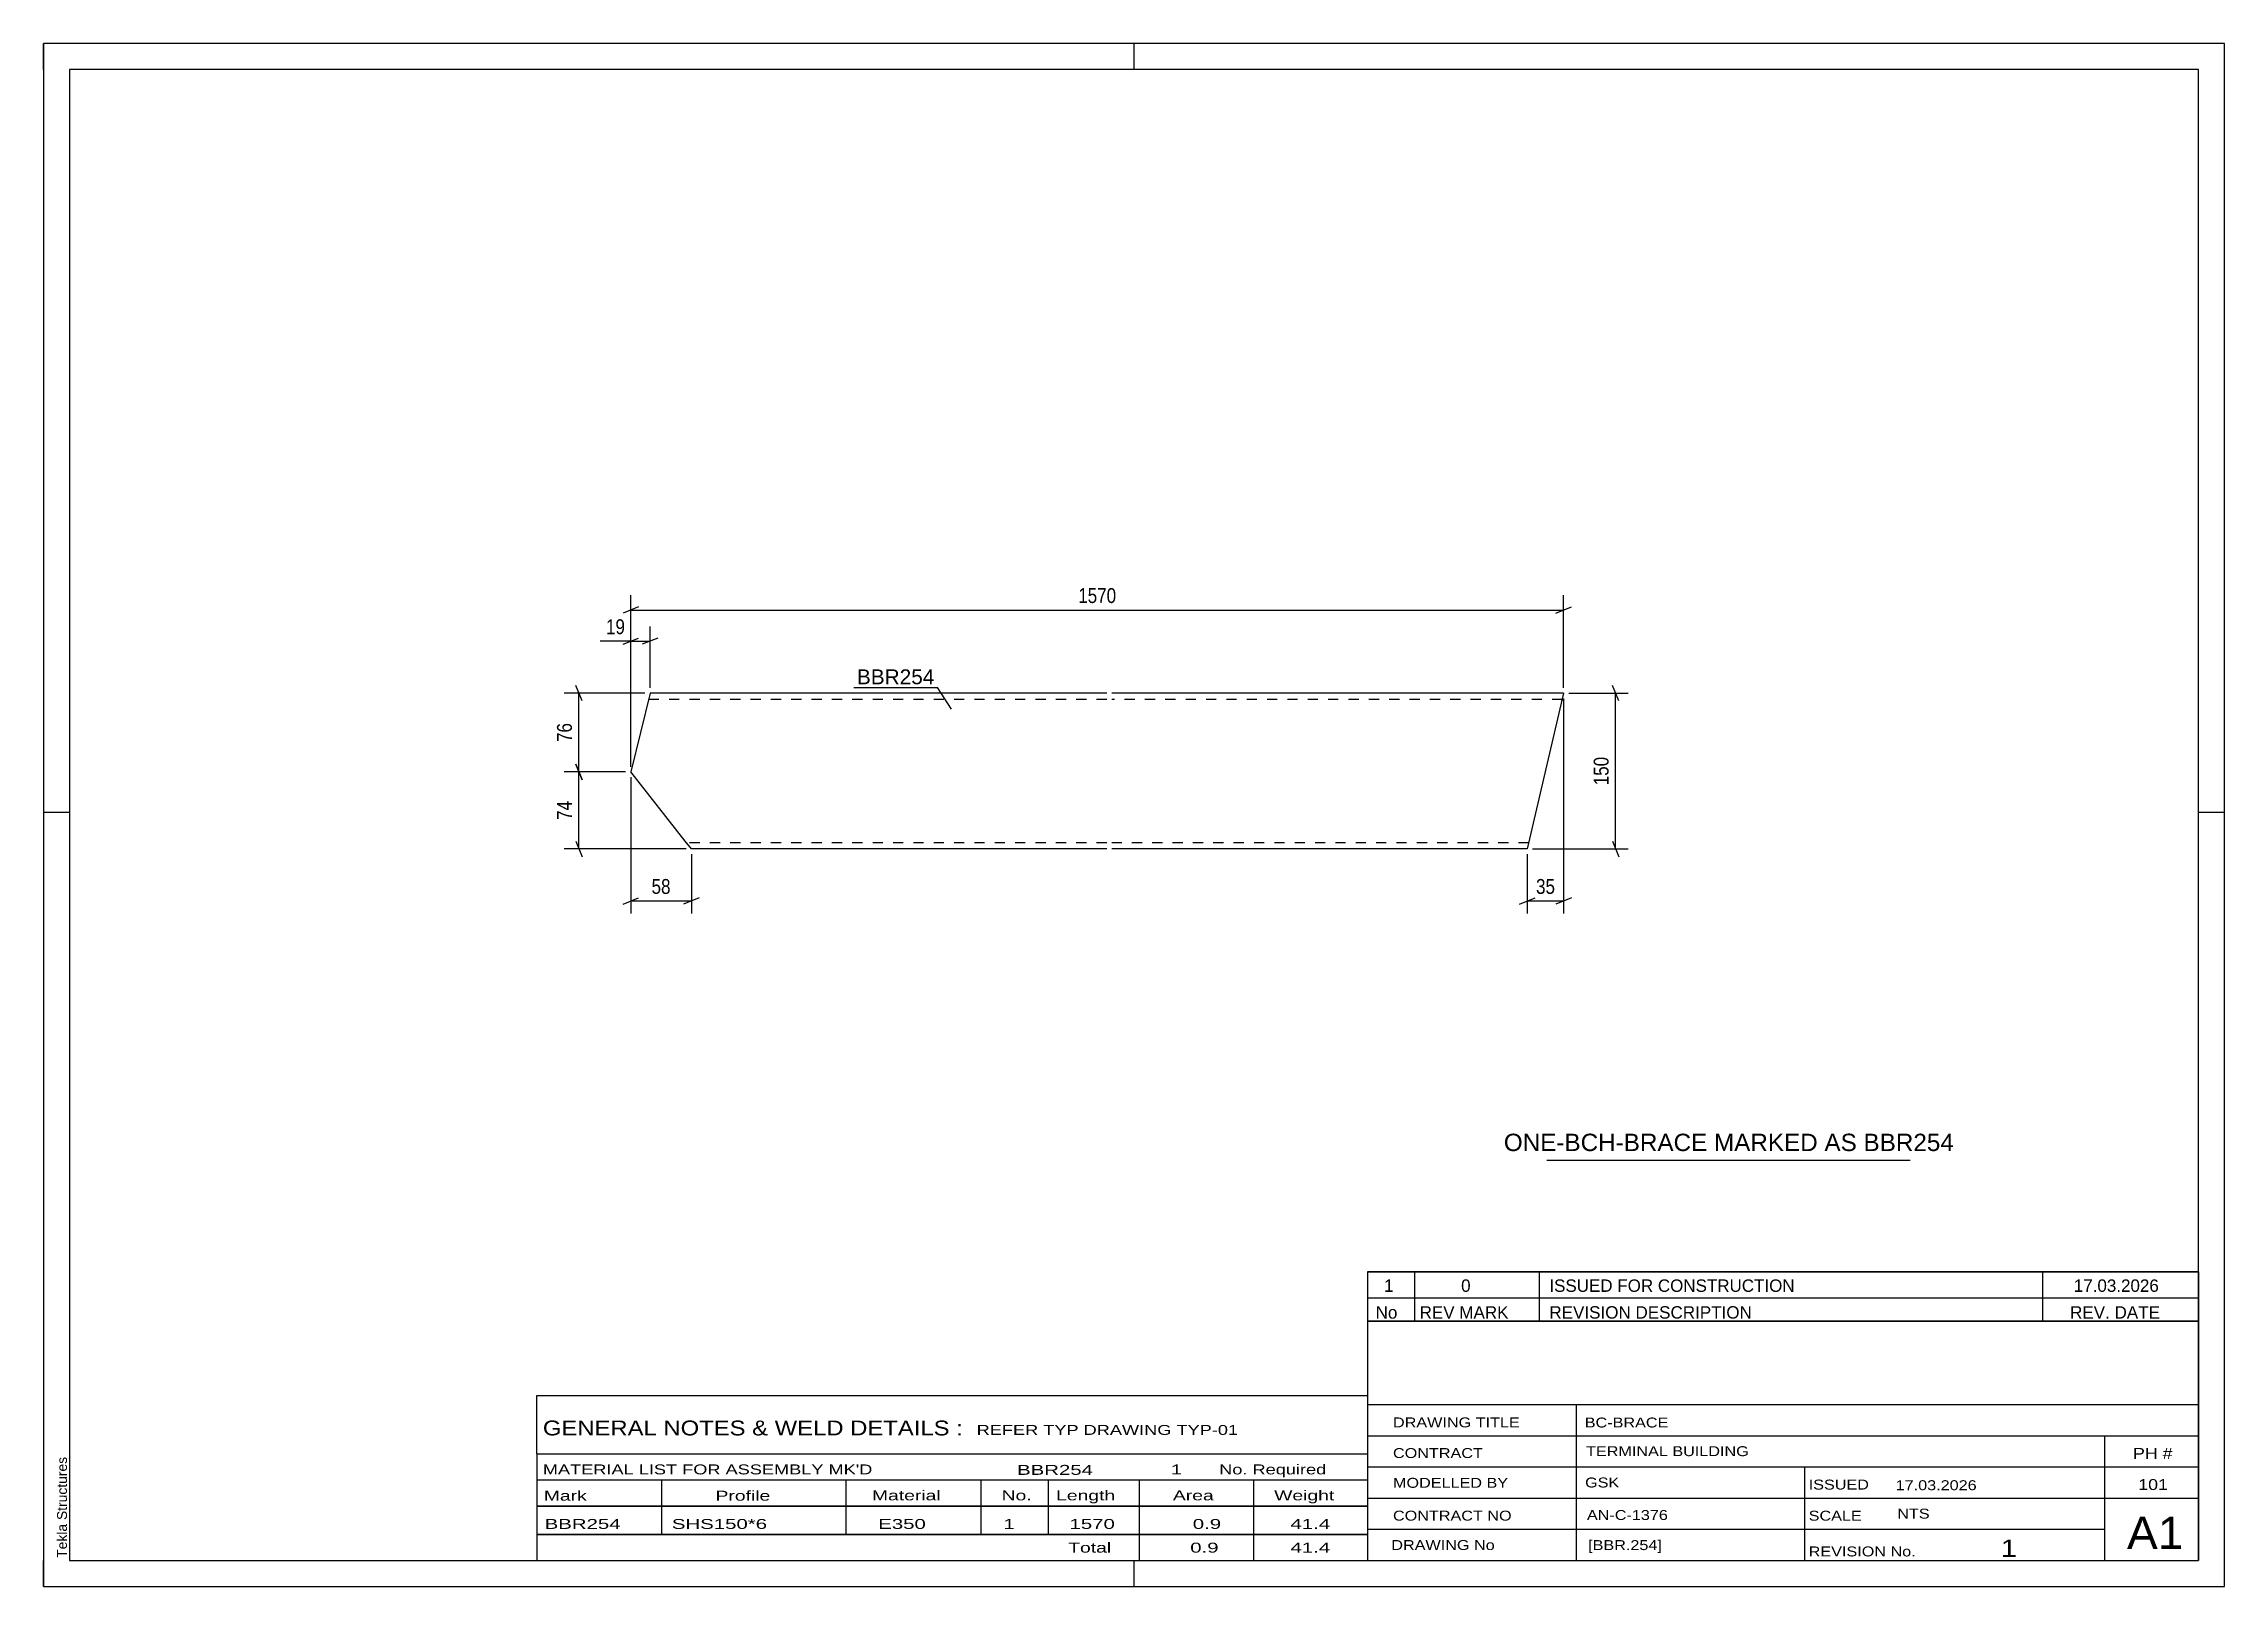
# Model space of a CAD drawing. Header units: millimetres. Extents: x 0 to 420, y 0 to 297.
import ezdxf

# ---------------------------------------------------------------- set-up
doc = ezdxf.new("R2010")
doc.units = ezdxf.units.MM
doc.linetypes.add('DXK_LINE_DOT2', pattern=[3.9198, 1.9599, -1.9599])
doc.styles.add('Arial', font='ARIAL.TTF', dxfattribs={"height": 0.2})
doc.styles.add('Arial Narrow', font='ARIALN.TTF', dxfattribs={"height": 0.2})

# ---------------------------------------------------------------- blocks, each defined once
blk = doc.blocks.new('Unknown-585762250-1162')
at = {"color": 5, "linetype": 'Continuous'}
for p, q in [((420, 297), (0, 297)), ((0, 297), (0, 0)), ((0, 292), (0, 297)), ((210, 292), (210, 297)), ((420, 0), (420, 297)), ((415, 292), (5, 292)), ((5, 292), (5, 5)), ((415, 5), (415, 292)), ((5, 149), (0, 149)), ((420, 149), (415, 149)), ((0, 0), (0, 5)), ((5, 5), (415, 5)), ((210, 0), (210, 5)), ((0, 0), (420, 0))]:
    blk.add_line(p, q, dxfattribs=at)
at = {"color": 174, "linetype": 'Continuous', "style": 'Arial'}
blk.add_text('Tekla Structures', height=1.9102, rotation=90, dxfattribs=at).set_placement((4.5, 5.5))
blk = doc.blocks.new('Part-585762250-1505 - 1481')
at = {"color": 2, "linetype": 'Continuous'}
for p, q in [((116.8, 171.96), (113.09, 156.79)), ((204.75, 171.96), (116.8, 171.96)), ((292.75, 171.96), (205.75, 171.96)), ((292.75, 171.96), (285.75, 141.96)), ((123.59, 143.44), (113.09, 156.79)), ((124.75, 141.96), (123.59, 143.44)), ((204.75, 141.96), (124.75, 141.96)), ((285.75, 141.96), (205.75, 141.96))]:
    blk.add_line(p, q, dxfattribs=at)
at = {"color": 7, "linetype": 'DXK_LINE_DOT2'}
for p, q in [((204.75, 170.76), (116.51, 170.76)), ((292.47, 170.76), (205.75, 170.76)), ((292.41, 170.48), (292.45, 170.67)), ((292.45, 170.67), (292.41, 170.48)), ((292.45, 170.67), (292.47, 170.76)), ((292.47, 170.76), (292.45, 170.67)), ((204.75, 143.16), (123.81, 143.16)), ((286.03, 143.16), (205.75, 143.16))]:
    blk.add_line(p, q, dxfattribs=at)
blk = doc.blocks.new('StraightDimension-585762250-1537 - 1481')
at = {"color": 7, "linetype": 'Continuous'}
for p, q in [((303.35, 170.46), (302.15, 173.46)), ((293.75, 171.96), (305.15, 171.96)), ((302.75, 141.96), (302.75, 171.96)), ((302.15, 143.46), (303.35, 140.46)), ((286.75, 141.96), (305.15, 141.96))]:
    blk.add_line(p, q, dxfattribs=at)
at = {"color": 0}
blk.add_wipeout([(302, 160.3), (297.8, 160.3), (297.8, 153.62), (302, 153.62)], dxfattribs=at)
at = {"color": 3, "style": 'Arial Narrow'}
blk.add_text('150', height=2.863, rotation=90.0002, dxfattribs=at).set_placement((301.4, 154.22))
blk = doc.blocks.new('StraightDimension-585762250-1544 - 1481')
at = {"color": 7, "linetype": 'Continuous'}
for p, q in [((292.75, 170.96), (292.75, 129.56)), ((285.75, 140.96), (285.75, 129.56)), ((284.25, 131.36), (287.25, 132.56)), ((285.75, 131.96), (292.75, 131.96)), ((294.25, 132.56), (291.25, 131.36))]:
    blk.add_line(p, q, dxfattribs=at)
at = {"color": 0}
blk.add_wipeout([(291.68, 132.71), (291.68, 136.91), (286.83, 136.91), (286.83, 132.71)], dxfattribs=at)
at = {"color": 3, "style": 'Arial Narrow'}
blk.add_text('35', height=2.863, dxfattribs=at).set_placement((287.43, 133.31))
blk = doc.blocks.new('StraightDimension-585762250-1527 - 1481')
at = {"color": 7, "linetype": 'Continuous'}
for p, q in [((112.09, 156.79), (100.24, 156.79)), ((103.69, 155.29), (102.49, 158.29)), ((103.09, 141.96), (103.09, 156.79)), ((102.49, 143.46), (103.69, 140.46)), ((123.75, 141.96), (100.24, 141.96))]:
    blk.add_line(p, q, dxfattribs=at)
at = {"color": 0}
blk.add_wipeout([(102.34, 151.8), (98.14, 151.8), (98.14, 146.95), (102.34, 146.95)], dxfattribs=at)
at = {"color": 3, "style": 'Arial Narrow'}
blk.add_text('74', height=2.863, rotation=90.0002, dxfattribs=at).set_placement((101.74, 147.55))
blk = doc.blocks.new('StraightDimension-585762250-1526 - 1481')
at = {"color": 7, "linetype": 'Continuous'}
for p, q in [((103.69, 170.46), (102.49, 173.46)), ((115.8, 171.96), (100.24, 171.96)), ((103.09, 156.79), (103.09, 171.96)), ((112.09, 156.79), (100.24, 156.79)), ((102.49, 158.29), (103.69, 155.29))]:
    blk.add_line(p, q, dxfattribs=at)
at = {"color": 0}
blk.add_wipeout([(102.34, 166.8), (98.14, 166.8), (98.14, 161.95), (102.34, 161.95)], dxfattribs=at)
at = {"color": 3, "style": 'Arial Narrow'}
blk.add_text('76', height=2.863, rotation=90.0002, dxfattribs=at).set_placement((101.74, 162.55))
blk = doc.blocks.new('StraightDimension-585762250-1549 - 1481')
at = {"color": 7, "linetype": 'Continuous'}
for p, q in [((113.09, 155.79), (113.09, 129.56)), ((124.75, 140.96), (124.75, 129.56)), ((111.59, 131.36), (114.59, 132.56)), ((113.09, 131.96), (124.75, 131.96)), ((126.25, 132.56), (123.25, 131.36))]:
    blk.add_line(p, q, dxfattribs=at)
at = {"color": 0}
blk.add_wipeout([(121.35, 132.71), (121.35, 136.91), (116.49, 136.91), (116.49, 132.71)], dxfattribs=at)
at = {"color": 3, "style": 'Arial Narrow'}
blk.add_text('58', height=2.863, dxfattribs=at).set_placement((117.09, 133.31))
blk = doc.blocks.new('StraightDimension-585762250-1553 - 1481')
at = {"color": 7, "linetype": 'Continuous'}
for p, q in [((113.09, 157.79), (113.09, 184.81)), ((116.8, 172.96), (116.8, 184.81)), ((111.59, 181.36), (114.59, 182.56)), ((113.09, 181.96), (116.8, 181.96)), ((118.3, 182.56), (115.3, 181.36))]:
    blk.add_line(p, q, dxfattribs=at)
at = {"color": 0}
blk.add_wipeout([(112.56, 182.71), (112.56, 186.91), (107.71, 186.91), (107.71, 182.71)], dxfattribs=at)
at = {"color": 7, "linetype": 'Continuous'}
blk.add_line((113.09, 181.96), (107.18, 181.96), dxfattribs=at)
blk.add_line((113.09, 181.96), (107.18, 181.96), dxfattribs=at)
at = {"color": 3, "style": 'Arial Narrow'}
blk.add_text('19', height=2.863, dxfattribs=at).set_placement((108.31, 183.31))
blk = doc.blocks.new('StraightDimension-585762250-1557 - 1481')
at = {"color": 7, "linetype": 'Continuous'}
for p, q in [((113.09, 157.79), (113.09, 190.81)), ((292.75, 172.96), (292.75, 190.81)), ((114.59, 188.56), (111.59, 187.36)), ((113.09, 187.96), (292.75, 187.96)), ((291.25, 187.36), (294.25, 188.56))]:
    blk.add_line(p, q, dxfattribs=at)
at = {"color": 0}
blk.add_wipeout([(207.18, 188.71), (207.18, 192.91), (198.66, 192.91), (198.66, 188.71)], dxfattribs=at)
at = {"color": 3, "style": 'Arial Narrow'}
blk.add_text('1570', height=2.863, dxfattribs=at).set_placement((199.26, 189.31))
blk = doc.blocks.new('Unknown-585762250-1815')
at = {"color": 7, "linetype": 'Continuous'}
for p, q in [((255, 60.55), (415, 60.55)), ((415, 60.55), (255, 60.55)), ((255, 60.55), (255, 55.55)), ((264, 60.55), (264, 55.55)), ((288, 60.55), (288, 55.55)), ((385, 60.55), (385, 55.55)), ((415, 60.55), (415, 55.55)), ((255, 55.55), (415, 55.55)), ((255, 55.55), (255, 51.05)), ((255, 55.55), (415, 55.55)), ((264, 55.55), (264, 51.05)), ((288, 55.55), (288, 51.05)), ((385, 55.55), (385, 51.05)), ((415, 55.55), (415, 51.05)), ((415, 51.05), (255, 51.05))]:
    blk.add_line(p, q, dxfattribs=at)
at = {"color": 7, "linetype": 'Continuous', "style": 'Arial Narrow'}
for s, height, width, p in [('1', 2.39, 1.196471, (258.16, 56.7)), ('0', 2.39, 1.196471, (273, 56.7)), ('ISSUED FOR CONSTRUCTION', 2.3861, 1.196471, (290, 56.7)), ('17.03.2026', 2.386, 1.196471, (391, 56.7)), ('No', 2.386, 1.2, (256.54, 51.55)), ('REV MARK', 2.386, 1.2, (265, 51.55)), ('REVISION DESCRIPTION', 2.3861, 1.2, (290, 51.55)), ('REV. DATE', 2.386, 1.2, (390.28, 51.55))]:
    blk.add_text(s, height=height, dxfattribs=dict(at, width=width)).set_placement(p)
blk = doc.blocks.new('Unknown-585762250-1814')
at = {"color": 7, "linetype": 'Continuous'}
for p, q in [((255, 51.05), (255, 5)), ((255, 51.05), (415, 51.05)), ((415, 51), (415, 5)), ((255, 35), (415, 35)), ((295.14, 35), (295.14, 5)), ((255, 29), (415, 29)), ((397, 5.05), (397, 29.05)), ((255, 23), (415, 23)), ((339.14, 23), (339.14, 5)), ((255, 17), (415, 17)), ((255, 11), (397, 11)), ((255, 5), (415, 5))]:
    blk.add_line(p, q, dxfattribs=at)
at = {"color": 7, "style": 'Arial Narrow'}
for s, height, width, p in [('DRAWING TITLE', 1.9089, 1.425378, (259.88, 30.61)), ('BC-BRACE', 1.909, 1.425378, (296.81, 30.59)), ('CONTRACT', 1.909, 1.425378, (259.88, 24.71)), ('TERMINAL BUILDING', 1.9089, 1.425378, (297.06, 25.07)), ('MODELLED BY', 1.9089, 1.425378, (259.88, 18.98)), ('GSK', 1.909, 1.425378, (296.88, 19.04)), ('ISSUED', 1.909, 1.425378, (339.94, 18.64)), ('17.03.2026', 1.909, 1.425378, (356.69, 18.52)), ('CONTRACT NO', 1.9089, 1.425378, (259.88, 12.66)), ('AN-C-1376', 1.909, 1.425378, (297.23, 12.78)), ('SCALE', 1.909, 1.425378, (339.94, 12.65)), ('A1', 6.204, 1.25, (401.24, 7.2)), ('DRAWING No', 1.909, 1.425378, (259.56, 7)), ('[BBR.254]', 1.909, 1.425378, (297.46, 6.99)), ('1', 3.34, 1.5, (376.91, 5.68)), ('REVISION No.', 1.9089, 1.425378, (339.94, 5.77))]:
    blk.add_text(s, height=height, dxfattribs=dict(at, width=width)).set_placement(p)
at = {"color": 7, "linetype": 'Continuous', "style": 'Arial Narrow'}
for s, height, width, p in [('PH #', 2.1, 1.42538, (402.4, 24.55)), ('101', 2.1, 1.42538, (403.41, 18.55)), ('NTS', 1.909, 1.425378, (357, 13.05))]:
    blk.add_text(s, height=height, dxfattribs=dict(at, width=width)).set_placement(p)
blk = doc.blocks.new('Unknown-585762250-1816')
at = {"color": 7, "linetype": 'Continuous'}
for p, q in [((95, 36.75), (255, 36.75)), ((95, 25.5), (95, 36.75)), ((255, 36.75), (255, 25.5)), ((95, 25.5), (255, 25.5)), ((95, 25.5), (95, 20.5)), ((255, 25.5), (255, 20.5)), ((95, 20.5), (255, 20.5)), ((95, 20.5), (95, 15.5)), ((119, 20.5), (119, 15.5)), ((154.5, 20.5), (154.5, 15.5)), ((180.5, 20.5), (180.5, 15.5)), ((193.5, 20.5), (193.5, 15.5)), ((211, 20.5), (211, 15.5)), ((233, 20.5), (233, 15.5)), ((255, 20.5), (255, 15.5)), ((95, 15.5), (255, 15.5)), ((95, 15.45), (95, 10.05)), ((95, 15.45), (255, 15.45)), ((119, 15.5), (119, 10)), ((154.5, 15.5), (154.5, 10)), ((180.5, 15.5), (180.5, 10)), ((193.5, 15.5), (193.5, 10)), ((211, 15.5), (211, 10)), ((233, 15.5), (233, 10)), ((255, 15.45), (255, 10.05)), ((95, 10.05), (255, 10.05)), ((95, 10), (255, 10)), ((95, 10), (95, 5)), ((211, 10), (211, 5)), ((233, 10), (233, 5)), ((255, 10), (255, 5)), ((95, 5), (255, 5))]:
    blk.add_line(p, q, dxfattribs=at)
at = {"color": 7, "style": 'Arial Narrow'}
for s, height, width, p in [('GENERAL NOTES & WELD DETAILS :', 2.8633, 1.4, (96.15, 29.06)), ('REFER TYP DRAWING TYP-01', 1.9089, 1.6, (179.7, 29.16)), ("MATERIAL LIST FOR ASSEMBLY MK'D", 1.9089, 1.6, (96.15, 21.56)), ('BBR254', 1.909, 1.794707, (187.48, 21.47)), ('1', 1.91, 1.794707, (217.08, 21.56)), ('No. Required', 1.9089, 1.6, (226.41, 21.56)), ('Mark', 1.909, 1.7, (96.34, 16.5)), ('Profile', 1.909, 1.7, (129.41, 16.5)), ('Material', 1.909, 1.7, (159.54, 16.56)), ('No.', 1.909, 1.7, (184.5, 16.56)), ('Length', 1.909, 1.7, (195, 16.56)), ('Area', 1.909, 1.7, (217.5, 16.56)), ('Weight', 1.909, 1.7, (237, 16.56))]:
    blk.add_text(s, height=height, dxfattribs=dict(at, width=width)).set_placement(p)
at = {"color": 7, "linetype": 'Continuous', "style": 'Arial Narrow'}
for s, height, width, p in [('BBR254', 1.909, 1.794707, (96.5, 11.06)), ('SHS150*6', 1.909, 1.794707, (121, 11.06)), ('E350', 1.909, 1.794707, (160.74, 11.06)), ('1', 1.91, 1.794707, (184.86, 11.06)), ('1570', 1.909, 1.794707, (197.58, 11.06)), ('0.9', 1.909, 1.794707, (221.32, 11.06)), ('41.4', 1.909, 1.794707, (240.14, 11.06)), ('Total', 1.909, 1.7, (197.33, 6.5)), ('0.9', 1.909, 1.794707, (220.83, 6.5)), ('41.4', 1.909, 1.794707, (240.14, 6.5))]:
    blk.add_text(s, height=height, dxfattribs=dict(at, width=width)).set_placement(p)
blk = doc.blocks.new('Unknown-585762250-1817')
at = {"color": 7, "linetype": 'Continuous'}
blk.add_line((289.5, 82.05), (359.5, 82.05), dxfattribs=at)
at = {"color": 7, "style": 'Arial'}
blk.add_text('ONE-BCH-BRACE MARKED AS BBR254', height=3.3428, dxfattribs=at).set_placement((281.23, 83.8))
blk = doc.blocks.new('Mark-585762250-1508 - 1481')
at = {"color": 0}
blk.add_wipeout([(171.54, 173.67), (171.54, 176.67), (156.64, 176.67), (156.64, 173.67)], dxfattribs=at)
blk.add_wipeout([(171.54, 173.67), (171.54, 176.67), (156.64, 176.67), (156.64, 173.67)], dxfattribs=at)
at = {"color": 30, "linetype": 'Continuous'}
for p in [(156.04, 173.07), (174.85, 168.86)]:
    blk.add_line(p, (172.14, 173.07), dxfattribs=at)
at = {"color": 3, "style": 'Arial'}
blk.add_text('BBR254', height=2.865, dxfattribs=at).set_placement((156.64, 173.67))

msp = doc.modelspace()

# ---------------------------------------------------------------- block references
for name in ['Unknown-585762250-1162', 'Part-585762250-1505 - 1481', 'Unknown-585762250-1817', 'Unknown-585762250-1815', 'Unknown-585762250-1814', 'Unknown-585762250-1816']:
    msp.add_blockref(name, (0, 0))

# ---------------------------------------------------------------- next in the draw order: block references
for name in ['StraightDimension-585762250-1537 - 1481', 'StraightDimension-585762250-1527 - 1481']:
    msp.add_blockref(name, (0, 0))

# ---------------------------------------------------------------- next in the draw order: block references
for name in ['StraightDimension-585762250-1526 - 1481', 'StraightDimension-585762250-1544 - 1481']:
    msp.add_blockref(name, (0, 0))

# ---------------------------------------------------------------- next in the draw order: block references
msp.add_blockref('StraightDimension-585762250-1549 - 1481', (0, 0))

# ---------------------------------------------------------------- next in the draw order: block references
msp.add_blockref('StraightDimension-585762250-1553 - 1481', (0, 0))

# ---------------------------------------------------------------- next in the draw order: block references
msp.add_blockref('StraightDimension-585762250-1557 - 1481', (0, 0))

# ---------------------------------------------------------------- next in the draw order: block references
msp.add_blockref('Mark-585762250-1508 - 1481', (0, 0))

doc.saveas('drawing.dxf')
